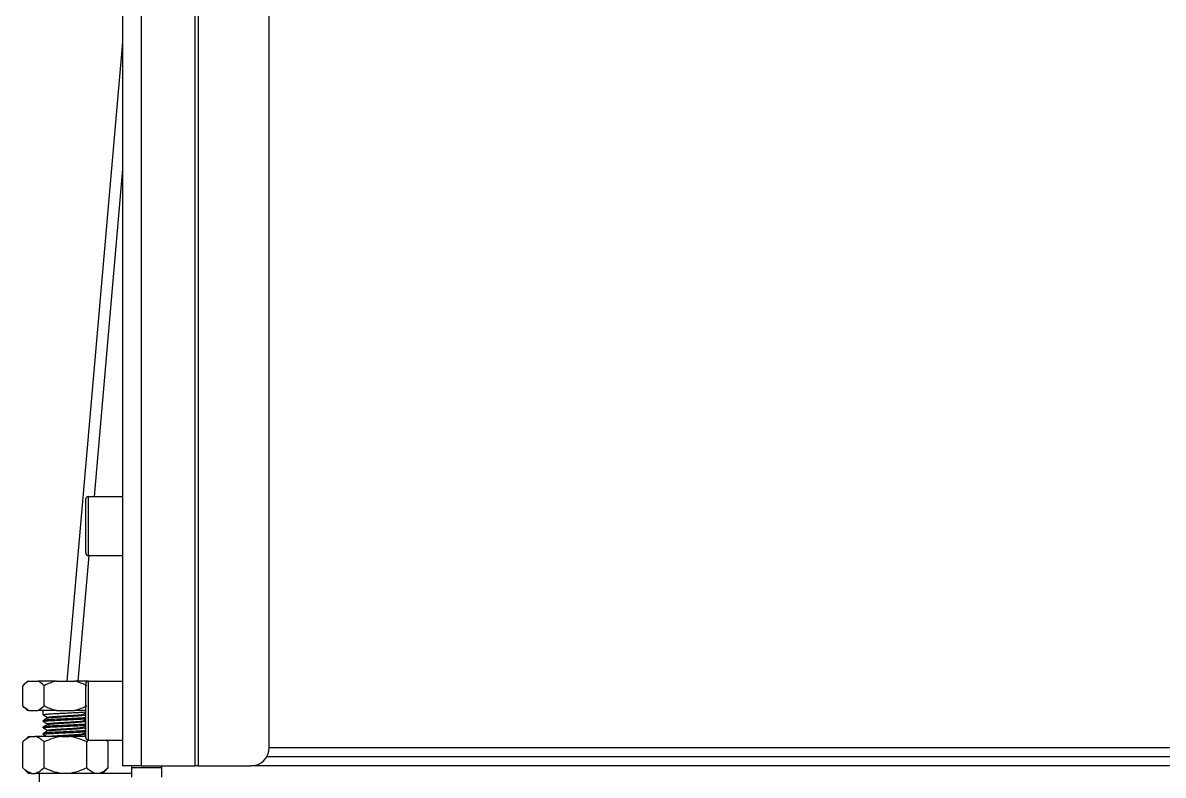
# Model space of a CAD drawing. Header units: millimetres. Extents: x 2 to 418, y 2 to 295.
# Drawn here: x 129.99 to 150.58, y 81.09 to 94.68 of the extents above; entities that cross this region are included whole.
import ezdxf

# ---------------------------------------------------------------- set-up
doc = ezdxf.new("R2010")
doc.units = ezdxf.units.MM

msp = doc.modelspace()

# ---------------------------------------------------------------- linework, layer by layer
at = {"color": 8, "linetype": 'Continuous', "lineweight": 25}
for p, q in [((133.09265, 102.92398), (133.09265, 81.25731)), ((133.15053, 102.92398), (133.15053, 81.25731)), ((132.12181, 102.42065), (132.12181, 81.25731)), ((131.78848, 92.03534), (131.2713, 86.12398)), ((131.17798, 85.05731), (130.97967, 82.79064)), ((134.43489, 81.59064), (165.80873, 81.59064))]:
    msp.add_line(p, q, dxfattribs=at)
at = {"color": 7, "linetype": 'Continuous', "lineweight": 25}
for p, q in [((134.43489, 81.59064), (134.43489, 102.92398)), ((131.78848, 100.34663), (131.78848, 81.25731)), ((131.78848, 94.33008), (130.77891, 82.79064)), ((131.17181, 85.05731), (131.17181, 86.12398)), ((131.17181, 86.12398), (131.78848, 86.12398)), ((131.12181, 85.10731), (131.12181, 86.07398)), ((131.17181, 85.05731), (131.78848, 85.05731)), ((130.06868, 82.79064), (129.98534, 82.70731)), ((129.98534, 82.34064), (129.98534, 82.70731)), ((130.06868, 82.79064), (130.09595, 82.79064)), ((130.09595, 82.79064), (130.25964, 82.79064)), ((130.59146, 82.79064), (130.25964, 82.79064)), ((130.37024, 82.34064), (130.37024, 82.70731)), ((130.59146, 82.79064), (130.91883, 82.79064)), ((131.17181, 82.79064), (130.91883, 82.79064)), ((131.12181, 81.77398), (131.12181, 82.74064)), ((131.17181, 81.72398), (131.17181, 82.79064)), ((131.17181, 82.79064), (131.78848, 82.79064)), ((129.98534, 82.34064), (130.06868, 82.25731)), ((130.09595, 82.25731), (130.06868, 82.25731)), ((130.09595, 82.25731), (130.25964, 82.25731)), ((130.59146, 82.25731), (130.25964, 82.25731)), ((130.35514, 82.17814), (130.35514, 82.25731)), ((130.59146, 82.25731), (130.91883, 82.25731)), ((131.12181, 82.25731), (130.91883, 82.25731)), ((131.08009, 82.17976), (131.08009, 82.19228)), ((130.36016, 82.17694), (130.35514, 82.17814)), ((130.35514, 82.06148), (130.35514, 82.07814)), ((130.36063, 82.06016), (130.35514, 82.06148)), ((130.43027, 82.13484), (130.43027, 82.12231)), ((130.43057, 82.01819), (130.43057, 82.00569)), ((131.07986, 82.06297), (131.07986, 82.07551)), ((130.08534, 81.79064), (129.98534, 81.69064)), ((130.08534, 81.79064), (130.14544, 81.79064)), ((130.14544, 81.79064), (130.21015, 81.79064)), ((130.69043, 81.79064), (130.21015, 81.79064)), ((130.35514, 81.94481), (130.35514, 81.96148)), ((130.36087, 81.94344), (130.35514, 81.94481)), ((130.35514, 81.82814), (130.35514, 81.84481)), ((130.3582, 81.82689), (130.35514, 81.82814)), ((130.43058, 81.90162), (130.43058, 81.8891)), ((130.69043, 81.79064), (130.81986, 81.79064)), ((131.12181, 81.79064), (130.81986, 81.79064)), ((131.07966, 81.94641), (131.07966, 81.95887)), ((131.07984, 81.82977), (131.07984, 81.8423)), ((129.98534, 81.22398), (129.98534, 81.69064)), ((130.37024, 81.22398), (130.37024, 81.69064)), ((131.14004, 81.22398), (131.14004, 81.69064)), ((131.17181, 81.72398), (131.78848, 81.72398)), ((131.52494, 81.69064), (131.48506, 81.72398)), ((131.52494, 81.69064), (131.49161, 81.72398)), ((131.52494, 81.22398), (131.52494, 81.69064)), ((165.85271, 81.42398), (134.39091, 81.42398)), ((129.98534, 81.22398), (130.08534, 81.12398)), ((131.14835, 81.20482), (131.15514, 81.20314)), ((131.42494, 81.12398), (131.52494, 81.22398)), ((132.12181, 81.25731), (131.78848, 81.25731)), ((131.95514, 81.22398), (131.95514, 81.25731)), ((131.95514, 81.05731), (131.95514, 81.22398)), ((132.48848, 81.22398), (131.95514, 81.22398)), ((132.12181, 81.25731), (133.09265, 81.25731)), ((132.48848, 81.25731), (132.48848, 81.22398)), ((132.48848, 81.22398), (132.48848, 81.05731)), ((133.15053, 81.25731), (133.09265, 81.25731)), ((133.15053, 81.25731), (134.10662, 81.25731)), ((166.137, 81.25731), (134.10662, 81.25731)), ((130.14544, 81.12398), (130.08534, 81.12398)), ((130.14544, 81.12398), (130.21015, 81.12398)), ((130.28848, 81.12398), (130.21015, 81.12398)), ((130.28848, 79.45731), (130.28848, 81.12398)), ((131.95514, 81.12398), (130.28848, 81.12398))]:
    msp.add_line(p, q, dxfattribs=at)
for centre, radius, start, end in [((131.17181, 86.07398), 0.05, 90, 180), ((131.17181, 85.10731), 0.05, 180, 270), ((131.17181, 82.74064), 0.05, 90, 180), ((131.17181, 81.77398), 0.05, 180, 270), ((134.10407, 81.58813), 0.33083, 270.441905, 0.435192)]:
    msp.add_arc(centre, radius, start, end, dxfattribs=at)
for points in [[(130.09595, 82.79064), (130.05732, 82.77222), (130.02077, 82.74274), (129.98534, 82.70731)], [(130.37024, 82.70731), (130.33481, 82.74274), (130.29827, 82.77222), (130.25964, 82.79064)], [(130.59146, 82.79064), (130.5142, 82.77222), (130.4411, 82.74274), (130.37024, 82.70731)], [(131.14004, 82.70731), (131.06919, 82.74274), (130.99609, 82.77222), (130.91883, 82.79064)], [(130.09595, 82.25731), (130.05732, 82.27573), (130.02077, 82.30522), (129.98534, 82.34064)], [(130.37024, 82.34064), (130.33481, 82.30522), (130.29827, 82.27573), (130.25964, 82.25731)], [(130.59146, 82.25731), (130.5142, 82.27573), (130.4411, 82.30522), (130.37024, 82.34064)], [(131.14004, 82.34064), (131.06919, 82.30522), (130.99609, 82.27573), (130.91883, 82.25731)]]:
    msp.add_open_spline(points, degree=3, dxfattribs=at)
for points, knots in [([(131.12181, 82.22937), (131.11833, 82.22884), (131.10383, 82.22667), (131.05195, 82.22284), (130.9708, 82.21788), (130.87255, 82.21292), (130.76651, 82.20796), (130.65953, 82.203), (130.55937, 82.19804), (130.47288, 82.19308), (130.40686, 82.18812), (130.36339, 82.18316), (130.35789, 82.17986), (130.35514, 82.1782)], [0, 0, 0, 0, 0.03057431, 0.12751688, 0.22445945, 0.32140201, 0.41834458, 0.51528715, 0.61222972, 0.70917229, 0.80611486, 0.90305743, 1, 1, 1, 1]), ([(130.43514, 82.13475), (130.43421, 82.13581), (130.4315, 82.13892), (130.46648, 82.14415), (130.53361, 82.15041), (130.62912, 82.1567), (130.73708, 82.16296), (130.84776, 82.16926), (130.94878, 82.17554), (131.02514, 82.18182), (131.06999, 82.18717), (131.07295, 82.19042), (131.07406, 82.19163)], [0, 0, 0, 0, 0.05584867, 0.16364339, 0.27708855, 0.38436833, 0.496932, 0.60680189, 0.71619376, 0.82906157, 0.93623439, 1, 1, 1, 1]), ([(130.43511, 82.1231), (130.43485, 82.1236), (130.43353, 82.12614), (130.46719, 82.13081), (130.53343, 82.13707), (130.62917, 82.14337), (130.73706, 82.14963), (130.84779, 82.15593), (130.94868, 82.16221), (131.02554, 82.16848), (131.073, 82.17436), (131.07569, 82.17813), (131.07692, 82.17986)], [0, 0, 0, 0, 0.0262768, 0.13430976, 0.24800566, 0.35552254, 0.46833499, 0.57844771, 0.68808136, 0.80119862, 0.9086083, 1, 1, 1, 1]), ([(131.12181, 82.15642), (131.11977, 82.1576), (131.10502, 82.16614), (131.09029, 82.17469), (131.07759, 82.18206)], [0, 0, 0, 0, 0.13813917, 1, 1, 1, 1]), ([(131.07892, 82.1916), (131.09164, 82.19898), (131.10594, 82.20727), (131.12024, 82.21555), (131.12181, 82.21647)], [0, 0, 0, 0, 0.88985672, 1, 1, 1, 1]), ([(130.35495, 82.17755), (130.36768, 82.17018), (130.39312, 82.15543), (130.41857, 82.14067), (130.43129, 82.13329)], [0, 0, 0, 0, 0.50014243, 1, 1, 1, 1]), ([(131.12181, 82.12894), (131.09702, 82.12659), (131.0466, 82.12181), (130.91145, 82.1146), (130.75539, 82.10731), (130.59783, 82.10002), (130.4657, 82.09273), (130.37318, 82.08544), (130.36115, 82.08057), (130.35514, 82.07814)], [0, 0, 0, 0, 0.13876333, 0.28230278, 0.42584222, 0.56938167, 0.71292111, 0.85646056, 1, 1, 1, 1]), ([(130.35514, 82.06148), (130.36115, 82.06391), (130.37318, 82.06877), (130.4657, 82.07606), (130.59783, 82.08335), (130.75539, 82.09064), (130.91145, 82.09794), (131.0466, 82.10515), (131.09702, 82.10993), (131.12181, 82.11228)], [0, 0, 0, 0, 0.14353944, 0.28707889, 0.43061833, 0.57415778, 0.71769722, 0.86123667, 1, 1, 1, 1]), ([(131.12181, 82.01228), (131.09702, 82.00993), (131.0466, 82.00515), (130.91145, 81.99794), (130.75539, 81.99064), (130.59783, 81.98335), (130.4657, 81.97606), (130.37318, 81.96877), (130.36115, 81.96391), (130.35514, 81.96148)], [0, 0, 0, 0, 0.13876333, 0.28230278, 0.42584222, 0.56938167, 0.71292111, 0.85646056, 1, 1, 1, 1]), ([(130.35514, 81.94481), (130.36115, 81.94724), (130.37318, 81.9521), (130.4657, 81.95939), (130.59783, 81.96669), (130.75539, 81.97398), (130.91145, 81.98127), (131.0466, 81.98848), (131.09702, 81.99326), (131.12181, 81.99561)], [0, 0, 0, 0, 0.14353944, 0.28707889, 0.43061833, 0.57415778, 0.71769722, 0.86123667, 1, 1, 1, 1]), ([(130.35544, 82.06078), (130.36816, 82.0534), (130.3932, 82.03887), (130.41824, 82.02433), (130.43057, 82.01718)], [0, 0, 0, 0, 0.50774439, 1, 1, 1, 1]), ([(130.43165, 82.1231), (130.41896, 82.11574), (130.39356, 82.10101), (130.36817, 82.0863), (130.35547, 82.07894)], [0, 0, 0, 0, 0.499839947, 1, 1, 1, 1]), ([(130.43198, 82.00651), (130.4193, 81.99914), (130.39393, 81.98441), (130.36856, 81.9697), (130.35587, 81.96234)], [0, 0, 0, 0, 0.49984968, 1, 1, 1, 1]), ([(130.43181, 82.0181), (130.4314, 82.01825), (130.4255, 82.02048), (130.44768, 82.02482), (130.50068, 82.03109), (130.58699, 82.03738), (130.68991, 82.04364), (130.80176, 82.04994), (130.90799, 82.05621), (130.99689, 82.0625), (131.05623, 82.06878), (131.08329, 82.07342), (131.07795, 82.07597), (131.07709, 82.07638)], [0, 0, 0, 0, 0.0078824, 0.11427126, 0.22459689, 0.32914207, 0.43967493, 0.54547379, 0.6537789, 0.76298416, 0.86809167, 0.9788365, 1, 1, 1, 1]), ([(130.43464, 82.00645), (130.43824, 82.00811), (130.44649, 82.0119), (130.50198, 82.01776), (130.58663, 82.02405), (130.69001, 82.03031), (130.80174, 82.03661), (130.908, 82.04288), (130.99689, 82.04917), (131.05623, 82.05545), (131.08329, 82.06008), (131.07795, 82.06264), (131.07709, 82.06305)], [0, 0, 0, 0, 0.08790316, 0.20151317, 0.30917066, 0.42299408, 0.53194257, 0.64347192, 0.75592821, 0.86416477, 0.97820646, 1, 1, 1, 1]), ([(131.07835, 81.95811), (131.09106, 81.96549), (131.10554, 81.97391), (131.12003, 81.98231), (131.12181, 81.98335)], [0, 0, 0, 0, 0.87704728, 1, 1, 1, 1]), ([(131.07886, 82.07494), (131.09158, 82.08232), (131.10589, 82.09063), (131.12021, 82.09893), (131.12181, 82.09986)], [0, 0, 0, 0, 0.88802923, 1, 1, 1, 1]), ([(131.12181, 82.03964), (131.12003, 82.04067), (131.10604, 82.04878), (131.09206, 82.0569), (131.07986, 82.06398)], [0, 0, 0, 0, 0.12738907, 1, 1, 1, 1]), ([(130.14544, 81.79064), (130.11719, 81.78519), (130.08989, 81.77283), (130.03664, 81.73822), (130.01061, 81.71591), (129.98534, 81.69064)], [0, 0, 0, 0, 0.5, 0.5, 1, 1, 1, 1]), ([(130.37024, 81.69064), (130.34491, 81.71597), (130.31909, 81.73811), (130.26592, 81.77271), (130.23858, 81.78515), (130.21015, 81.79064)], [0, 0, 0, 0, 0.5, 0.5, 1, 1, 1, 1]), ([(131.12181, 81.89561), (131.09702, 81.89326), (131.0466, 81.88848), (130.91145, 81.88127), (130.75539, 81.87398), (130.59783, 81.86669), (130.4657, 81.85939), (130.37318, 81.8521), (130.36115, 81.84724), (130.35514, 81.84481)], [0, 0, 0, 0, 0.13876333, 0.28230278, 0.42584222, 0.56938167, 0.71292111, 0.85646056, 1, 1, 1, 1]), ([(130.35514, 81.82814), (130.36115, 81.83057), (130.37318, 81.83544), (130.4657, 81.84273), (130.59783, 81.85002), (130.75539, 81.85731), (130.91145, 81.8646), (131.0466, 81.87181), (131.09702, 81.87659), (131.12181, 81.87894)], [0, 0, 0, 0, 0.14353944, 0.28707889, 0.43061833, 0.57415778, 0.71769722, 0.86123667, 1, 1, 1, 1]), ([(130.35527, 81.82748), (130.368, 81.8201), (130.38918, 81.80783), (130.41036, 81.79554), (130.41881, 81.79064)], [0, 0, 0, 0, 0.60105996, 1, 1, 1, 1]), ([(130.43165, 81.88972), (130.41897, 81.88235), (130.3936, 81.86763), (130.36824, 81.85291), (130.35556, 81.84555)], [0, 0, 0, 0, 0.49987367, 1, 1, 1, 1]), ([(130.35571, 81.94405), (130.36843, 81.93667), (130.39338, 81.92219), (130.41834, 81.9077), (130.43058, 81.90059)], [0, 0, 0, 0, 0.50951309, 1, 1, 1, 1]), ([(130.69043, 81.79064), (130.63393, 81.78519), (130.57933, 81.77283), (130.47284, 81.73822), (130.42078, 81.71591), (130.37024, 81.69064)], [0, 0, 0, 0, 0.5, 0.5, 1, 1, 1, 1]), ([(130.43485, 81.90154), (130.43452, 81.90284), (130.43367, 81.90628), (130.47487, 81.91178), (130.54762, 81.91806), (130.64445, 81.92432), (130.75476, 81.93062), (130.86446, 81.93688), (130.962, 81.94318), (131.03487, 81.94946), (131.07373, 81.95446), (131.07426, 81.95736), (131.0744, 81.95813)], [0, 0, 0, 0, 0.06952635, 0.182282196, 0.290348503, 0.40442207, 0.512465934, 0.625256032, 0.736319746, 0.845708613, 0.95941147, 1, 1, 1, 1]), ([(130.43596, 81.88971), (130.43597, 81.89051), (130.43601, 81.89345), (130.47537, 81.89844), (130.54748, 81.90473), (130.64449, 81.91099), (130.75474, 81.91729), (130.86451, 81.92355), (130.96186, 81.92985), (131.03542, 81.93613), (131.07636, 81.9417), (131.07599, 81.94517), (131.07585, 81.9465)], [0, 0, 0, 0, 0.04276861, 0.15512776, 0.26281387, 0.3764861, 0.48414985, 0.59654313, 0.7072161, 0.81622012, 0.92952295, 1, 1, 1, 1]), ([(130.44749, 81.79003), (130.45043, 81.79086), (130.46074, 81.79374), (130.51447, 81.79874), (130.60085, 81.80501), (130.7079, 81.8113), (130.81859, 81.81756), (130.92287, 81.82386), (131.00792, 81.83013), (131.06346, 81.83606), (131.07225, 81.83987), (131.07613, 81.84155)], [0, 0, 0, 0, 0.047762118, 0.167556701, 0.292588748, 0.410850208, 0.535668264, 0.655881066, 0.777797507, 0.901790018, 1, 1, 1, 1]), ([(130.59015, 81.79064), (130.5953, 81.79102), (130.62813, 81.79344), (130.70903, 81.79797), (130.81838, 81.80422), (130.92261, 81.81052), (131.00922, 81.8168), (131.06184, 81.82308), (131.08479, 81.82742), (131.07872, 81.82966), (131.07819, 81.82986)], [0, 0, 0, 0, 0.02892672, 0.18426242, 0.34821017, 0.50610894, 0.66624543, 0.82910882, 0.98490291, 1, 1, 1, 1]), ([(131.14004, 81.69064), (131.08938, 81.71597), (131.03773, 81.73811), (130.9314, 81.77271), (130.87671, 81.78515), (130.81986, 81.79064)], [0, 0, 0, 0, 0.5, 0.5, 1, 1, 1, 1]), ([(131.07843, 81.84149), (131.09115, 81.84887), (131.10561, 81.85726), (131.12006, 81.86565), (131.12181, 81.86666)], [0, 0, 0, 0, 0.879255537, 1, 1, 1, 1]), ([(131.12181, 81.92293), (131.12002, 81.92397), (131.10597, 81.93212), (131.09192, 81.94028), (131.07966, 81.9474)], [0, 0, 0, 0, 0.12759807, 1, 1, 1, 1]), ([(131.12181, 81.80642), (131.12017, 81.80737), (131.10618, 81.81549), (131.09219, 81.82361), (131.07984, 81.83077)], [0, 0, 0, 0, 0.11727885, 1, 1, 1, 1]), ([(131.17691, 81.72398), (131.17508, 81.72269), (131.16235, 81.71371), (131.15033, 81.70128), (131.14004, 81.69064)], [0, 0, 0, 0, 0.14383669, 1, 1, 1, 1]), ([(130.14544, 81.12398), (130.11719, 81.12944), (130.08989, 81.14179), (130.03664, 81.1764), (130.01061, 81.19871), (129.98534, 81.22398)], [0, 0, 0, 0, 0.5, 0.5, 1, 1, 1, 1]), ([(130.37024, 81.22398), (130.34491, 81.19865), (130.31909, 81.17651), (130.26592, 81.14191), (130.23858, 81.12947), (130.21015, 81.12398)], [0, 0, 0, 0, 0.5, 0.5, 1, 1, 1, 1]), ([(130.69043, 81.12398), (130.63393, 81.12944), (130.57933, 81.14179), (130.47284, 81.1764), (130.42078, 81.19871), (130.37024, 81.22398)], [0, 0, 0, 0, 0.5, 0.5, 1, 1, 1, 1]), ([(131.14004, 81.22398), (131.08938, 81.19865), (131.03773, 81.17651), (130.9314, 81.14191), (130.87671, 81.12947), (130.81986, 81.12398)], [0, 0, 0, 0, 0.5, 0.5, 1, 1, 1, 1]), ([(131.30014, 81.12398), (131.27189, 81.12944), (131.24459, 81.14179), (131.19134, 81.1764), (131.16531, 81.19871), (131.14004, 81.22398)], [0, 0, 0, 0, 0.5, 0.5, 1, 1, 1, 1]), ([(131.52494, 81.22398), (131.49961, 81.19865), (131.47379, 81.17651), (131.42062, 81.14191), (131.39328, 81.12947), (131.36485, 81.12398)], [0, 0, 0, 0, 0.5, 0.5, 1, 1, 1, 1])]:
    msp.add_open_spline(points, degree=3, knots=knots, dxfattribs=at)

doc.saveas('drawing.dxf')
